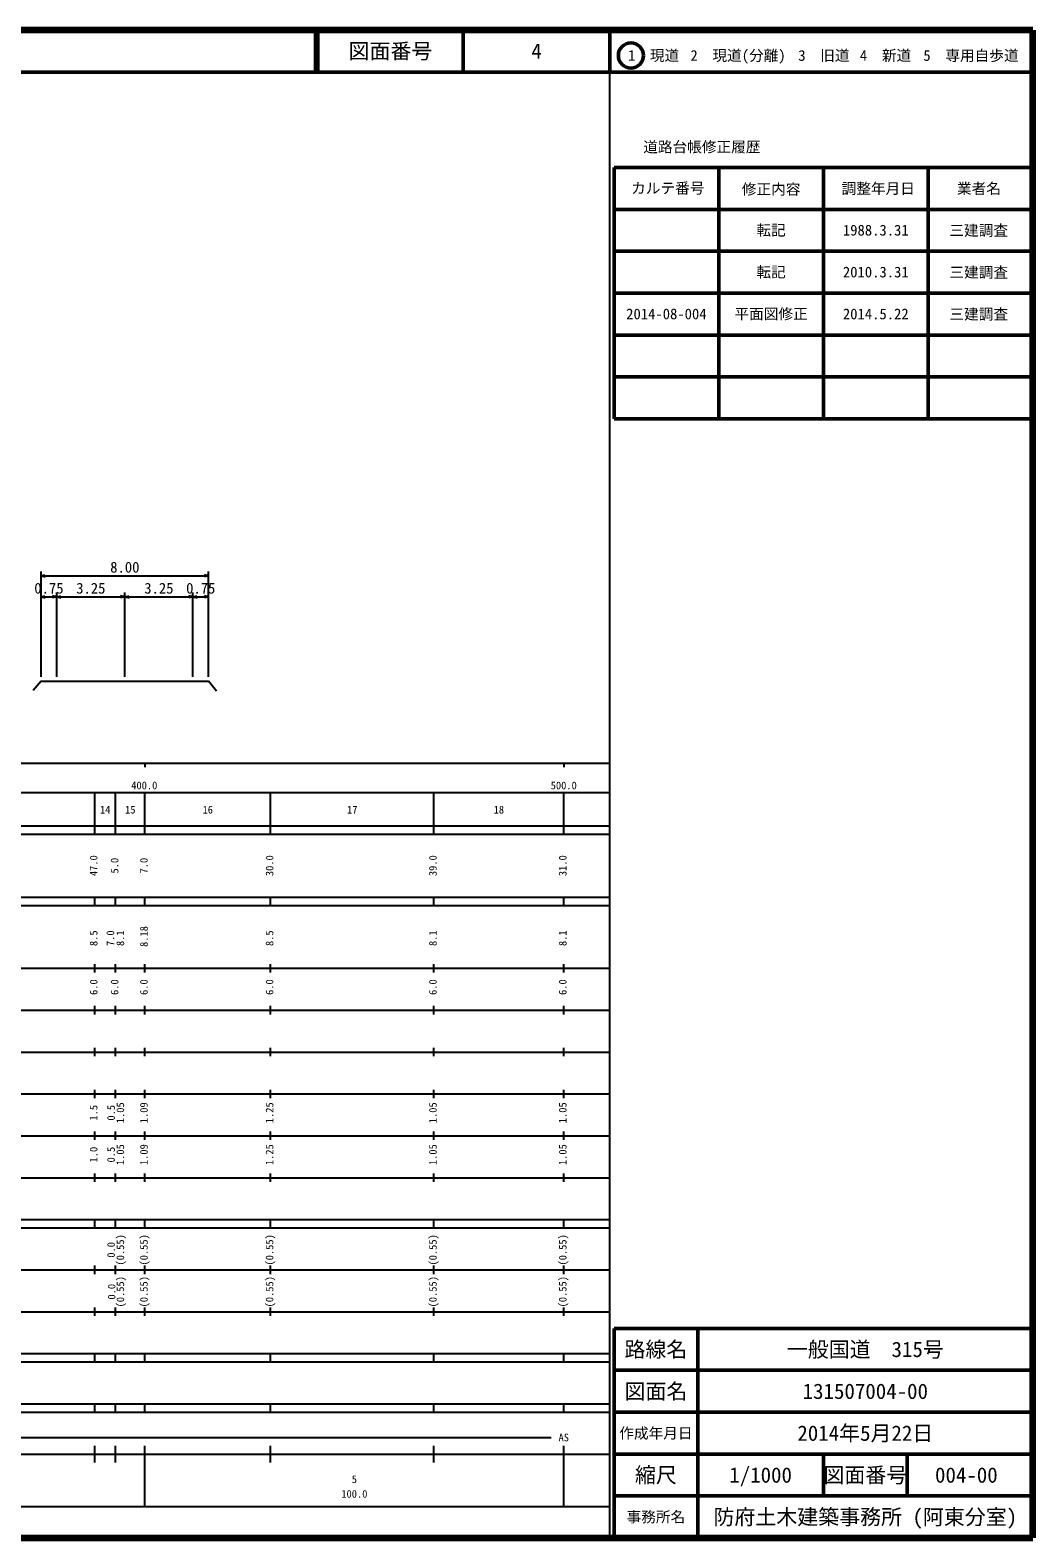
# Model space of a CAD drawing. Units: millimetres on the paper, enlarged 1000 times, with parts at other scales. Extents: x 40000 to 680000, y 20000 to 380000.
# Drawn here: x 440590 to 680000, y 20000 to 380000 of the extents above; entities that cross this region are included whole.
import ezdxf
from ezdxf.enums import TextEntityAlignment as Align

# ---------------------------------------------------------------- set-up
doc = ezdxf.new("R2010")
doc.units = ezdxf.units.MM
doc.header["$LTSCALE"] = 1000
for name, color, linetype, lineweight in [('M-BGD', 7, 'Continuous', 25), ('M-TTL', 2, 'Continuous', 140), ('M-TTL-BAND', 7, 'Continuous', 25), ('M-TTL-FRAM', 2, 'Continuous', 50), ('M-TTL-LINE', 7, 'Continuous', 50)]:
    doc.layers.add(name, color=color, linetype=linetype, lineweight=lineweight)
doc.layers.add('M-TTL-TXT', color=7, linetype='Continuous')
doc.styles.add('ＭＳ ゴシック', font='')
doc.styles.get('ＭＳ ゴシック').set_extended_font_data('MS Gothic')

msp = doc.modelspace()

# ---------------------------------------------------------------- linework, layer by layer
at = {"layer": 'M-BGD'}
for p, q in [((443200, 225592), (443200, 250712)), ((443200, 249712), (444200, 249962)), ((443200, 249712), (483200, 249712)), ((443200, 249712), (444200, 249462)), ((483200, 249712), (482200, 249962)), ((483200, 249712), (482200, 249462)), ((483200, 225592), (483200, 250712)), ((443200, 225592), (443200, 245696)), ((443200, 244696), (444200, 244946)), ((446950, 244696), (445950, 244946)), ((446950, 225592), (446950, 245696)), ((446950, 225592), (446950, 245696)), ((446950, 244696), (447950, 244946)), ((463200, 244696), (462200, 244946)), ((463200, 225592), (463200, 245696)), ((463200, 225592), (463200, 245696)), ((463200, 244696), (464200, 244946)), ((479450, 244696), (478450, 244946)), ((479450, 225592), (479450, 245696)), ((479450, 225592), (479450, 245696)), ((479450, 244696), (480450, 244946)), ((483200, 244696), (482200, 244946)), ((483200, 225592), (483200, 245696)), ((443200, 244696), (446950, 244696)), ((443200, 244696), (444200, 244446)), ((446950, 244696), (445950, 244446)), ((446950, 244696), (463200, 244696)), ((446950, 244696), (447950, 244446)), ((463200, 244696), (462200, 244446)), ((463200, 244696), (479450, 244696)), ((463200, 244696), (464200, 244446)), ((479450, 244696), (478450, 244446)), ((479450, 244696), (483200, 244696)), ((479450, 244696), (480450, 244446)), ((483200, 244696), (482200, 244446)), ((443200, 224592), (441304, 222310)), ((483200, 224601), (485057, 222222))]:
    msp.add_line(p, q, dxfattribs=at)
msp.add_lwpolyline([(443200, 224592), (446950, 224592), (463200, 224592), (479450, 224592), (483200, 224592)], dxfattribs=at)
at = {"layer": 'M-TTL'}
for p, q in [((680000, 380000), (40000, 380000)), ((680000, 20000), (680000, 380000)), ((40000, 20000), (680000, 20000))]:
    msp.add_line(p, q, dxfattribs=at)
at = {"layer": 'M-TTL-BAND'}
for p, q in [((579000, 20000), (579000, 370000)), ((40000, 205000), (579000, 205000)), ((468000, 205000), (468000, 204000)), ((568000, 205000), (568000, 204000)), ((68000, 198000), (579000, 198000)), ((456000, 188000), (456000, 198000)), ((461000, 188000), (461000, 198000)), ((468000, 188000), (468000, 198000)), ((498000, 188000), (498000, 198000)), ((537000, 188000), (537000, 198000)), ((568000, 188000), (568000, 198000)), ((40000, 190000), (579000, 190000)), ((40000, 188000), (579000, 188000)), ((40000, 173000), (579000, 173000)), ((456000, 171000), (456000, 173000)), ((461000, 171000), (461000, 173000)), ((468000, 171000), (468000, 173000)), ((498000, 171000), (498000, 173000)), ((537000, 171000), (537000, 173000)), ((568000, 171000), (568000, 173000)), ((40000, 171000), (579000, 171000)), ((40000, 156000), (579000, 156000)), ((456000, 155000), (456000, 157000)), ((461000, 155000), (461000, 157000)), ((468000, 155000), (468000, 157000)), ((498000, 155000), (498000, 157000)), ((537000, 155000), (537000, 157000)), ((568000, 155000), (568000, 157000)), ((46000, 146000), (579000, 146000)), ((456000, 145000), (456000, 147000)), ((461000, 145000), (461000, 147000)), ((468000, 145000), (468000, 147000)), ((498000, 145000), (498000, 147000)), ((537000, 145000), (537000, 147000)), ((568000, 145000), (568000, 147000)), ((456000, 135000), (456000, 137000)), ((461000, 135000), (461000, 137000)), ((468000, 135000), (468000, 137000)), ((498000, 135000), (498000, 137000)), ((537000, 135000), (537000, 137000)), ((568000, 135000), (568000, 137000)), ((52000, 136000), (579000, 136000)), ((46000, 126000), (579000, 126000)), ((456000, 125000), (456000, 127000)), ((461000, 125000), (461000, 127000)), ((468000, 125000), (468000, 127000)), ((498000, 125000), (498000, 127000)), ((537000, 125000), (537000, 127000)), ((568000, 125000), (568000, 127000)), ((52000, 116000), (579000, 116000)), ((456000, 115000), (456000, 117000)), ((461000, 115000), (461000, 117000)), ((468000, 115000), (468000, 117000)), ((498000, 115000), (498000, 117000)), ((537000, 115000), (537000, 117000)), ((568000, 115000), (568000, 117000)), ((46000, 106000), (579000, 106000)), ((456000, 105000), (456000, 107000)), ((461000, 105000), (461000, 107000)), ((468000, 105000), (468000, 107000)), ((498000, 105000), (498000, 107000)), ((537000, 105000), (537000, 107000)), ((568000, 105000), (568000, 107000)), ((40000, 96000), (579000, 96000)), ((40000, 94000), (579000, 94000)), ((456000, 94000), (456000, 96000)), ((461000, 94000), (461000, 96000)), ((468000, 94000), (468000, 96000)), ((498000, 94000), (498000, 96000)), ((537000, 94000), (537000, 96000)), ((568000, 94000), (568000, 96000)), ((49000, 84000), (579000, 84000)), ((456000, 83000), (456000, 85000)), ((461000, 83000), (461000, 85000)), ((468000, 83000), (468000, 85000)), ((498000, 83000), (498000, 85000)), ((537000, 83000), (537000, 85000)), ((568000, 83000), (568000, 85000)), ((40000, 74000), (579000, 74000)), ((456000, 73000), (456000, 75000)), ((461000, 73000), (461000, 75000)), ((468000, 73000), (468000, 75000)), ((498000, 73000), (498000, 75000)), ((537000, 73000), (537000, 75000)), ((568000, 73000), (568000, 75000)), ((40000, 64000), (579000, 64000)), ((40000, 62000), (579000, 62000)), ((456000, 62000), (456000, 64000)), ((461000, 62000), (461000, 64000)), ((468000, 62000), (468000, 64000)), ((498000, 62000), (498000, 64000)), ((537000, 62000), (537000, 64000)), ((568000, 62000), (568000, 64000)), ((40000, 52000), (579000, 52000)), ((456000, 50000), (456000, 52000)), ((461000, 50000), (461000, 52000)), ((468000, 50000), (468000, 52000)), ((498000, 50000), (498000, 52000)), ((537000, 50000), (537000, 52000)), ((568000, 50000), (568000, 52000)), ((40000, 50000), (579000, 50000)), ((71000, 44000), (565000, 44000)), ((40000, 40000), (579000, 40000)), ((456000, 38000), (456000, 42000)), ((461000, 38000), (461000, 42000)), ((468000, 27500), (468000, 42000)), ((498000, 38000), (498000, 42000)), ((537000, 38000), (537000, 42000)), ((568000, 27500), (568000, 42000)), ((68000, 27500), (579000, 27500))]:
    msp.add_line(p, q, dxfattribs=at)
at = {"layer": 'M-TTL-FRAM'}
for p, q in [((580000, 347197), (580000, 287197)), ((580000, 347197), (680000, 347197)), ((580000, 287197), (680000, 287197)), ((680000, 70000), (580000, 70000)), ((580000, 70000), (580000, 20000))]:
    msp.add_line(p, q, dxfattribs=at)
at = {"layer": 'M-TTL-LINE'}
for p, q in [((508747, 380000), (508747, 370000)), ((509247, 380000), (509247, 370000)), ((543997, 380000), (543997, 370000)), ((579000, 380000), (579000, 370000)), ((40000, 370000), (680000, 370000)), ((605000, 347197), (605000, 287197)), ((630000, 347197), (630000, 287197)), ((655000, 347197), (655000, 287197)), ((580000, 337197), (680000, 337197)), ((580000, 327197), (680000, 327197)), ((580000, 317197), (680000, 317197)), ((580000, 307197), (680000, 307197)), ((580000, 297197), (680000, 297197)), ((600000, 70000), (600000, 20000)), ((680000, 60000), (580000, 60000)), ((680000, 50000), (580000, 50000)), ((680000, 40000), (580000, 40000)), ((630000, 40000), (630000, 30000)), ((650000, 40000), (650000, 30000)), ((680000, 30000), (580000, 30000))]:
    msp.add_line(p, q, dxfattribs=at)
msp.add_circle((584031, 373958), 3000, dxfattribs=at)

# ---------------------------------------------------------------- texts
at = {"layer": 'M-BGD', "style": 'ＭＳ ゴシック'}
for s, p in [('8.00', (463200, 249712)), ('0.75', (445075, 244696)), ('3.25', (455075, 244696)), ('3.25', (471325, 244696)), ('0.75', (481325, 244696))]:
    msp.add_text(s, height=2566, dxfattribs=at).set_placement(p, align=Align.BOTTOM_CENTER)
at = {"layer": 'M-TTL-BAND', "style": 'ＭＳ ゴシック'}
for s, p in [('400.0', (467844, 198195)), ('500.0', (568000, 198195)), ('14', (458500, 192405)), ('15', (464500, 192405)), ('16', (483000, 192405)), ('17', (517500, 192405)), ('18', (552500, 192405)), ('AS', (568000, 42500)), ('5', (518000, 32523)), ('100.0', (518000, 29033))]:
    msp.add_text(s, height=1833, dxfattribs=at).set_placement(p, align=Align.BOTTOM_CENTER)
for s, p in [('47.0', (457210, 180500)), ('5.0', (462210, 180500)), ('7.0', (469210, 180500)), ('30.0', (499210, 180500)), ('39.0', (538210, 180500)), ('31.0', (569210, 180500)), ('8.18', (469210, 163585)), ('8.5', (457210, 163174)), ('7.0', (461210, 163174)), ('8.1', (463580, 163174)), ('8.5', (499210, 163174)), ('8.1', (538210, 163174)), ('8.1', (569210, 163174)), ('6.0', (457210, 151500)), ('6.0', (462210, 151500)), ('6.0', (469210, 151500)), ('6.0', (499210, 151500)), ('6.0', (538210, 151500)), ('6.0', (569210, 151500)), ('1.5', (457210, 121500)), ('0.5', (461363, 121500)), ('1.05', (463580, 121500)), ('1.09', (469210, 121500)), ('1.25', (499210, 121500)), ('1.05', (538210, 121500)), ('1.05', (569210, 121500)), ('1.0', (457210, 111500)), ('0.5', (461363, 111500)), ('1.05', (463580, 111500)), ('1.09', (469210, 111500)), ('1.25', (499210, 111500)), ('1.05', (538210, 111500)), ('1.05', (569210, 111500)), ('0.0', (461377, 88764)), ('(0.55)', (463580, 88764)), ('(0.55)', (469210, 88764)), ('(0.55)', (499210, 88764)), ('(0.55)', (538210, 88764)), ('(0.55)', (569210, 88764)), ('0.0', (461497, 78764)), ('(0.55)', (463580, 78764)), ('(0.55)', (469210, 78764)), ('(0.55)', (499210, 78764)), ('(0.55)', (538210, 78764)), ('(0.55)', (569210, 78764))]:
    msp.add_text(s, height=1833, rotation=90, dxfattribs=at).set_placement(p, align=Align.BOTTOM_CENTER)
at = {"layer": 'M-TTL-TXT', "style": 'ＭＳ ゴシック'}
for s, height, p in [('図面番号', 3666, (526622, 375000)), ('4', 3666, (561497, 375000)), ('1\u3000現道', 2566, (589448, 373958)), ('2\u3000現道(分離)', 2566, (609619, 373958)), ('3\u3000旧道', 2566, (630121, 373958)), ('4\u3000新道', 2566, (644824, 373958)), ('5\u3000専用自歩道', 2566, (665228, 373958)), ('道路台帳修正履歴', 2566, (600968, 352113)), ('カルテ番号', 2566, (592839, 342277)), ('修正内容', 2566, (617509, 342023)), ('調整年月日', 2566, (643089, 342197)), ('業者名', 2566, (667134, 342197)), ('転記', 2566, (617500, 332245)), ('1988.3.31', 2566, (642500, 332245)), ('三建調査', 2566, (667077, 332189)), ('転記', 2566, (617500, 322245)), ('2010.3.31', 2566, (642500, 322245)), ('三建調査', 2566, (667077, 322189)), ('2014-08-004', 2566, (592500, 312245)), ('平面図修正', 2566, (617500, 312245)), ('2014.5.22', 2566, (642500, 312245)), ('三建調査', 2566, (667077, 312189)), ('路線名', 3666, (590000, 65000)), ('路線名', 3666, (590000, 65000)), ('一般国道\u3000315号', 3666, (640000, 65000)), ('図面名', 3666, (590000, 55000)), ('図面名', 3666, (590000, 55000)), ('131507004-00', 3666, (640000, 55000)), ('2014年5月22日', 3666, (640000, 45000)), ('作成年月日', 2566, (590000, 45000)), ('作成年月日', 2566, (590000, 45000)), ('縮尺', 3666, (590000, 35000)), ('縮尺', 3666, (590000, 35000)), ('1/1000', 3666, (615000, 35000)), ('図面番号', 3666, (640000, 35000)), ('図面番号', 3666, (640000, 35000)), ('004-00', 3666, (664125, 35000)), ('事務所名', 2566, (590000, 25000)), ('事務所名', 2566, (590000, 25000)), ('防府土木建築事務所 (阿東分室)', 3666, (640000, 25000))]:
    msp.add_text(s, height=height, dxfattribs=at).set_placement(p, align=Align.MIDDLE_CENTER)

doc.saveas('drawing.dxf')
